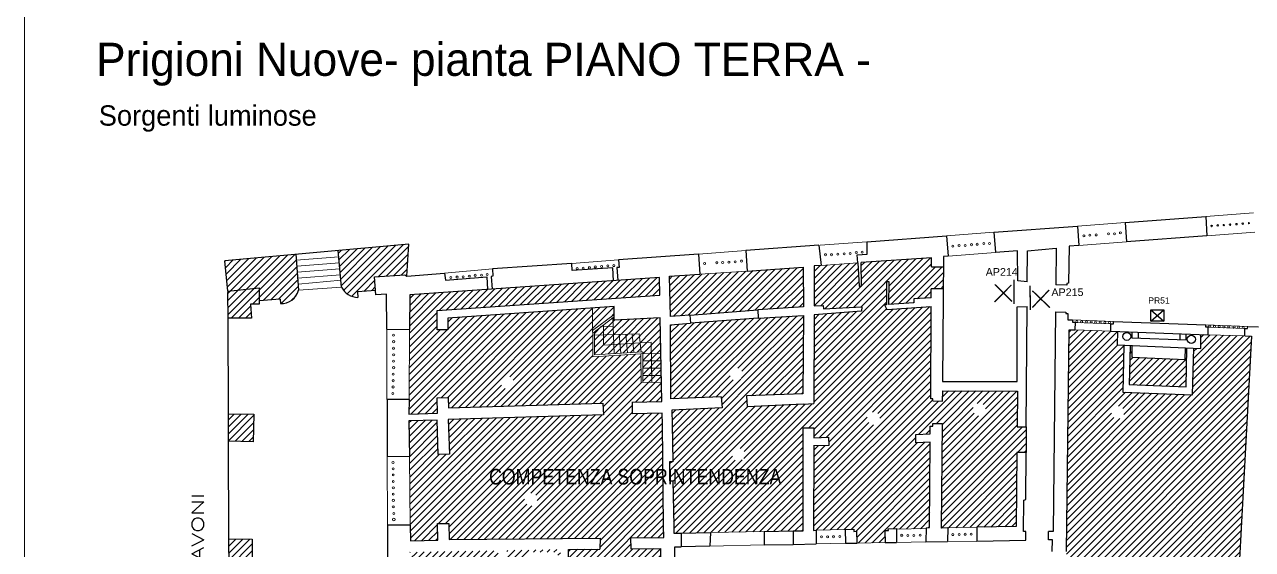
# Model space of a CAD drawing. Header units: millimetres. Extents: x 0 to 5920, y 0 to 7170.
# Drawn here: x 0 to 2412, y 1907 to 2938 of the extents above; entities that cross this region are included whole.
import ezdxf
from ezdxf.enums import TextEntityAlignment as Align

# ---------------------------------------------------------------- set-up
doc = ezdxf.new("R2010")
doc.units = ezdxf.units.MM
for name, color, linetype, lineweight in [('_sottile', 253, 'Continuous', 5), ('LAMPADINE', 30, 'Continuous', 30), ('muri', 7, 'Continuous', 9)]:
    doc.layers.add(name, color=color, linetype=linetype, lineweight=lineweight)
doc.styles.add('DITTA', font='COMPLEX.SHX', dxfattribs={"height": 60})
doc.styles.add('ducale_200', font='arial.ttf', dxfattribs={"height": 1})
pattern_1 = [(45, (71526.42, 4268.682), (-6.7351921, 6.7351921), [])]

# ---------------------------------------------------------------- blocks, each defined once
blk = doc.blocks.new('re')
at = {"const_width": 0.3}
for points in [[(51.55, 419.05), (51.66, 413.81)], [(55.72, 418.12), (52.08, 414.34)], [(52.09, 417.95), (55.87, 414.31)]]:
    blk.add_lwpolyline(points, dxfattribs=at)

msp = doc.modelspace()

# ---------------------------------------------------------------- hatches: boundary and pattern name
at = {"layer": '_sottile'}
h = msp.add_hatch(dxfattribs=at)
h.set_pattern_fill('ANSI31', color=256, scale=78.241616, style=0)
h.set_pattern_definition([(45, (-52760.167, -17761.964), (-6.9156472, 6.9156472), [])])
h.paths.add_polyline_path([(532.9, 2486.9), (393.1, 2474.2), (399.5, 2414.6), (460.5, 2421.2), (460.5, 2395.2), (501.8, 2398.9), (502.6, 2390.3, 0.358563), (538, 2416.6)])
h.paths.add_polyline_path([(754.7, 2507), (616.2, 2494.4), (622.7, 2422.5, 0.294385), (654.8, 2402.3), (654.2, 2413), (689.4, 2415.7), (687.6, 2442.4), (746.9, 2446.8), (750.6, 2443.7)])
h.paths.add_polyline_path([(460.5, 2421.2), (399.5, 2414.6), (398.8, 2410.1), (399, 2361.3), (445.4, 2361.5), (444, 2389), (460.5, 2389)])
h.paths.add_polyline_path([(450, 2172.8), (399.7, 2173.3), (399.9, 2119.9), (448.7, 2118.9)])
h.paths.add_polyline_path([(447.3, 1927.3), (400.7, 1927.9), (400.9, 1873.5), (447.3, 1873.5)])
h.paths.add_polyline_path([(449.3, 1684.2), (401.7, 1683.2), (401.9, 1630.3), (450.6, 1629.8)])
h.paths.add_polyline_path([(449.9, 1445.9), (402.6, 1447.1), (402.8, 1393.2), (449.9, 1391.5)])
h.paths.add_polyline_path([(449.3, 1199.8), (403.6, 1199.8), (403.8, 1146.6), (450.6, 1146.6)])
h.paths.add_polyline_path([(469.6, 678.8), (451.4, 678.1), (450.5, 704.6), (405.5, 704.4), (405.8, 650.5), (470.2, 647.2)])
h.paths.add_polyline_path([(450.6, 953.5), (404.6, 953.5), (404.8, 898.5), (451.9, 899.7)])
h = msp.add_hatch(dxfattribs=at)
h.set_pattern_fill('ANSI31', color=256, scale=3, style=0)
h.set_pattern_definition(pattern_1)
h.paths.add_polyline_path([(1423.8, 856.1), (1241.1, 864.1), (1238, 819.9), (1219.4, 820.8), (1220.6, 864.9), (837.6, 889.2), (838.2, 867.4), (816.8, 866.7), (816, 893.2), (760.6, 896.4), (760.8, 868.4), (762, 736.6), (762.6, 667.8), (815.6, 662.4), (815.6, 702.9), (815.8, 734), (838.8, 733.1), (836.8, 657), (1208.8, 617.7), (1208.8, 615.3), (1224.3, 613.3), (1224.3, 616.2), (1229.4, 615.6), (1231.3, 656.8), (1226.8, 657.3), (1226.5, 654.7), (1211.5, 655.7), (1212, 670.2), (1491.9, 638.1), (1494.4, 688), (1498.5, 768.6), (1498.7, 772.8), (1420.2, 775.8)])
h.paths.add_polyline_path([(1084.9, 710.8, -1), (1059.8, 710.8, -1)], flags=16)
h.paths.add_polyline_path([(1367.2, 757.4, -1), (1342.2, 757.4, -1)], flags=16)
h.paths.add_polyline_path([(1486.1, 627.8), (1246.7, 655), (1245.5, 614), (1485, 589)])
h.paths.add_polyline_path([(1502.8, 852.7), (1438.5, 855.5), (1434.3, 790.8), (1499.4, 786.8), (1500.5, 808)])
h.paths.add_polyline_path([(1242.8, 1140.4), (836.7, 1151.9), (838, 1111), (816.1, 1110.3), (814.9, 1151.7), (803.2, 1151.7), (803, 1171.9), (816.1, 1172.3), (814.6, 1223.2), (833.1, 1223.8), (834.6, 1172.9), (1089.7, 1167.6), (1092.2, 1430.2), (929.6, 1429.1), (930.3, 1383.2), (833.1, 1384.9), (832.5, 1349.1), (814.5, 1348.5), (814.6, 1364.6), (758.4, 1365.6), (758.6, 1355), (739.9, 1354.5), (741.1, 1218.2), (759.1, 1218.8), (760.5, 1170.6), (761.1, 1151.3), (759.7, 1151.3), (760.2, 1118.1), (741.6, 1117.9), (742.1, 981.9), (760.8, 982), (761.1, 921.7), (815, 918.7), (815.2, 977.6), (837.2, 977.6), (837.6, 917.1), (1227.2, 894.7), (1231.1, 954.9), (1239.5, 1086)])
h.paths.add_polyline_path([(1044.1, 986, -1), (1019, 986, -1)], flags=16)
h.paths.add_polyline_path([(954.7, 1254.4, -1), (979.7, 1254.4, -1)], flags=16)
h.paths.add_polyline_path([(1243.7, 1251.9), (1243.8, 1258.2), (1169.7, 1260.8), (1169.7, 1268.7), (1243.7, 1266.8), (1243.7, 1357.2), (1244.2, 1431.9), (1243.7, 1431.9), (1180.5, 1431.1), (1180.7, 1367.8), (1107.7, 1367.5), (1107.7, 1270.5), (1134.7, 1269.2), (1134.7, 1262.3), (1107.3, 1262.3), (1106.3, 1166.7), (1241.8, 1163.8), (1242.4, 1192.8)])
h.paths.add_polyline_path([(1167.9, 1431), (1114.3, 1430.9), (1107.7, 1430.5), (1107.7, 1382), (1167.8, 1382)], flags=17)
h.paths.add_polyline_path([(1522, 1142.2), (1503.4, 1142.1), (1503.4, 1142), (1499.9, 1142), (1445.7, 1142), (1445.7, 1141.6), (1338.8, 1140.8), (1282.9, 1140.3), (1263.1, 1140.1), (1260.2, 1085), (1255.5, 1085.2), (1248.4, 953.3), (1252.7, 952.9), (1249.8, 894.7), (1509.4, 879.6), (1511.5, 923.2)])
h.paths.add_polyline_path([(1780.6, 2384.3), (1693.2, 2378.3), (1689.2, 2387.7), (1692.6, 2387.7), (1692.6, 2432.8), (1698, 2432.8), (1697.3, 2388.4), (1746.4, 2391.7), (1746.4, 2399.1), (1780.7, 2401.5), (1780.8, 2419.2), (1804.4, 2418.8), (1804.8, 2462.3), (1781, 2462.3), (1781.1, 2480), (1642.9, 2470.5), (1643.5, 2424.4), (1639.5, 2424.1), (1636.4, 2469.9), (1564.3, 2465.1), (1550.6, 2464.2), (1550.5, 2385.7), (1568.7, 2386.2), (1568.9, 2379.6), (1644.5, 2383.8), (1643.9, 2375.4), (1550.5, 2368.2), (1550.1, 2193.6), (1529.1, 2192.6), (1419.1, 2187.6), (1418.2, 2208.8), (1528.3, 2213.1), (1529.7, 2366.9), (1441.1, 2361.4), (1307.9, 2351.7), (1268.9, 2348.3), (1269.5, 2202.9), (1368.4, 2206.8), (1369.9, 2185.3), (1271.4, 2180.7), (1272.2, 2153.3), (1273.3, 2079.2), (1267, 2079.2), (1267, 2041.9), (1273.3, 2041.9), (1274.9, 1954), (1275.3, 1939.1), (1289.5, 1939.4), (1347, 1940.5), (1452.7, 1942.6), (1509.8, 1943.8), (1528.9, 1944.2), (1529, 2146.2), (1550.1, 2146.2), (1550, 2126.7), (1579.2, 2127.6), (1579.7, 2111.6), (1550.3, 2110.8), (1549.3, 1944.8), (1554.7, 1945), (1611.6, 1946.7), (1628.5, 1947.2), (1628.6, 1942.8), (1634.8, 1943), (1635.3, 1919.9), (1690.4, 1920.9), (1689.9, 1944.6), (1696.5, 1944.8), (1696.4, 1947.8), (1712.6, 1948.3), (1712.6, 1947.2), (1770.6, 1948.2), (1770.6, 1950), (1777.5, 1950.2), (1778.5, 2117.7), (1750.7, 2116.9), (1750.2, 2133.3), (1778.8, 2134.1), (1778.4, 2149.4), (1784.1, 2149.6), (1784.1, 2154.8), (1802.7, 2154.6), (1801.2, 1949.2), (1813.4, 1949.5), (1870.1, 1950.8), (1947.3, 1952.5), (1948.7, 2098), (1967, 2098), (1967.4, 2148.3), (1949.2, 2148.4), (1949.9, 2218.1), (1803.2, 2218.8), (1803.1, 2198.7), (1783.9, 2198.9), (1783.9, 2203.1), (1779.8, 2203)])
h.paths.add_polyline_path([(1680, 2164.8, -1), (1654.9, 2164.8, -1)], flags=16)
h.paths.add_polyline_path([(1887.4, 2182.2, -1), (1862.3, 2182.2, -1)], flags=16)
h.paths.add_polyline_path([(1385.8, 2251, -1), (1410.8, 2251, -1)], flags=16)
h.paths.add_polyline_path([(1415, 2093.3, -1), (1390, 2093.3, -1)], flags=16)
h.paths.add_polyline_path([(1529.5, 2461.4), (1419.4, 2453.9), (1326.2, 2447.7), (1267, 2443.7), (1268.4, 2364.9), (1306.8, 2367.4), (1440.1, 2377.5), (1529.8, 2383.7)], flags=17)
h.paths.add_polyline_path([(1157.1, 2309.8), (1137.2, 2308.6), (1137, 2328.6), (1119.2, 2328), (1119.4, 2289.5), (1157.7, 2291.8)], flags=17)
h.paths.add_polyline_path([(1156.5, 2329.2), (1137, 2328.6), (1137.2, 2308.6), (1157.1, 2309.8)], flags=17)
h.paths.add_polyline_path([(1155.9, 2345.6), (1136.9, 2345.4), (1137, 2328.6), (1156.5, 2329.2)], flags=17)
h.paths.add_polyline_path([(1136.9, 2345.4), (1133.2, 2345.3), (1119.1, 2334.8), (1119.2, 2328), (1137, 2328.6)], flags=17)
h.paths.add_polyline_path([(1155.4, 2362), (1136.8, 2348.1), (1136.9, 2345.4), (1155.9, 2345.6)], flags=16)
h.paths.add_polyline_path([(1158.3, 2368.8), (1158.2, 2384.6), (1115.2, 2381.6), (1115.7, 2336.9)], flags=17)
h.paths.add_polyline_path([(1248.4, 2362.2), (1158.3, 2357.5), (1158.3, 2364.2), (1155.4, 2362), (1156.5, 2329.2), (1207.1, 2330.8), (1209.2, 2313.2), (1230.9, 2314.6), (1231.3, 2292), (1249.6, 2292.3)], flags=17)
h.paths.add_polyline_path([(1167.8, 2329.5), (1156.5, 2329.2), (1157.1, 2309.8), (1169.5, 2310.6)], flags=16)
h.paths.add_polyline_path([(1181.1, 2330), (1167.8, 2329.5), (1169.5, 2310.6), (1182.7, 2311.5)], flags=16)
h.paths.add_polyline_path([(1193.4, 2330.4), (1181.1, 2330), (1182.7, 2311.5), (1195.2, 2312.3)], flags=16)
h.paths.add_polyline_path([(1207.1, 2330.8), (1193.4, 2330.4), (1195.2, 2312.3), (1209.2, 2313.2)], flags=16)
h.paths.add_polyline_path([(1209.2, 2313.2), (1195.2, 2312.3), (1196.9, 2294.1), (1211.3, 2294.9)], flags=16)
h.paths.add_polyline_path([(1195.2, 2312.3), (1182.7, 2311.5), (1184.3, 2293.3), (1196.9, 2294.1)], flags=16)
h.paths.add_polyline_path([(1182.7, 2311.5), (1169.5, 2310.6), (1171.2, 2292.6), (1184.3, 2293.3)], flags=16)
h.paths.add_polyline_path([(1169.5, 2310.6), (1157.1, 2309.8), (1157.7, 2291.8), (1171.2, 2292.6)], flags=17)
h.paths.add_polyline_path([(1230.9, 2314.6), (1209.2, 2313.2), (1211.3, 2294.9), (1214, 2295.1), (1214, 2291.7), (1231.3, 2292)], flags=17)
h.paths.add_polyline_path([(1231.3, 2292), (1214, 2291.7), (1214, 2277.4), (1231.5, 2277.4)], flags=17)
h.paths.add_polyline_path([(1249.6, 2292.3), (1231.3, 2292), (1231.5, 2277.4), (1249.9, 2277.4)], flags=17)
h.paths.add_polyline_path([(1249.9, 2277.4), (1231.5, 2277.4), (1231.8, 2263.5), (1250.1, 2263.5)], flags=17)
h.paths.add_polyline_path([(1231.5, 2277.4), (1214, 2277.4), (1214, 2263.5), (1231.8, 2263.5)], flags=17)
h.paths.add_polyline_path([(1231.8, 2263.5), (1214, 2263.5), (1214, 2249), (1232, 2249)], flags=17)
h.paths.add_polyline_path([(1250.1, 2263.5), (1231.8, 2263.5), (1232, 2249), (1250.4, 2249)], flags=17)
h.paths.add_polyline_path([(1250.4, 2249), (1232, 2249), (1232.2, 2235.5), (1250.6, 2235.8)], flags=17)
h.paths.add_polyline_path([(1232, 2249), (1214, 2249), (1214, 2235.2), (1232.2, 2235.5)], flags=17)
h.paths.add_polyline_path([(1248, 1804.3), (1248.5, 1862.5), (1248.8, 1909.1), (1190.8, 1908.6), (1190.7, 1911.8), (1130.1, 1912.5), (1130.1, 1908), (1068.1, 1907.5), (1064, 1640.2), (1131.3, 1641.1), (1187.7, 1641.8), (1246.9, 1642.6), (1247, 1652.5), (1247.4, 1706.6)])
h.paths.add_polyline_path([(1140, 1860.3, -1), (1165, 1860.3, -1)], flags=16)
h.paths.add_polyline_path([(1052.4, 1907.3), (947.3, 1905.5), (945.7, 1638.8), (983.1, 1638.8), (1034, 1640.7), (1048.5, 1640.7)])
h.paths.add_polyline_path([(1008.5, 1782.6), (1008.5, 1819.9), (1047.5, 1819.9), (1047.5, 1782.6)], flags=16)
h.paths.add_polyline_path([(986.5, 1827.2), (986.5, 1901.7), (1047.5, 1901.7), (1047.5, 1827.2)], flags=16)
h.paths.add_polyline_path([(929.5, 1789.6), (864.6, 1789.6), (864.9, 1760.7), (866.1, 1703.9), (866.1, 1638.7), (872.9, 1638.7), (916.5, 1637.1), (928.7, 1637.1)])
h.paths.add_polyline_path([(800.3, 1743.1), (756.6, 1743.5), (756.6, 1727.7), (800.2, 1727.4)])
h.paths.add_polyline_path([(800.4, 1758.9), (756.6, 1759.2), (756.6, 1743.5), (800.3, 1743.1)])
h.paths.add_polyline_path([(800.5, 1774.6), (756.6, 1774.9), (756.6, 1759.2), (800.4, 1758.9)])
h.paths.add_polyline_path([(800.6, 1790.4), (756.6, 1790.7), (756.6, 1774.9), (800.5, 1774.6)])
h.paths.add_polyline_path([(800.7, 1806.1), (756.6, 1806.4), (756.6, 1790.7), (800.6, 1790.4)])
h.paths.add_polyline_path([(801.1, 1857.5), (840.5, 1858.4), (840, 1903.5), (756.6, 1902.1), (756.6, 1848.5), (756.6, 1806.4), (800.7, 1806.1)])
h.paths.add_polyline_path([(840.5, 1858.4), (801.1, 1857.5), (800.7, 1806.1), (841.2, 1805.9)])
h.paths.add_polyline_path([(856.3, 1858.7), (840.5, 1858.4), (841.2, 1805.9), (846.9, 1805.8), (846.8, 1812.3), (856.8, 1812.5)])
h.paths.add_polyline_path([(855.7, 1903.8), (840, 1903.5), (840.5, 1858.4), (856.3, 1858.7)])
h.paths.add_polyline_path([(871.5, 1904.1), (855.7, 1903.8), (856.3, 1858.7), (872, 1859.1)])
h.paths.add_polyline_path([(872, 1859.1), (856.3, 1858.7), (856.8, 1812.5), (872.6, 1812.7)])
h.paths.add_polyline_path([(887.2, 1904.4), (871.5, 1904.1), (872, 1859.1), (887.8, 1859.4)])
h.paths.add_polyline_path([(903, 1904.7), (887.2, 1904.4), (888.3, 1813), (890.6, 1813.1), (903.7, 1842)])
h.paths.add_polyline_path([(918.7, 1904.9), (903, 1904.7), (903.7, 1842), (919.1, 1875.6)])
h.paths.add_polyline_path([(932.5, 1905.2), (918.7, 1904.9), (919.1, 1875.6)])
h.paths.add_polyline_path([(846.9, 1805.8), (800.7, 1806.1), (800.6, 1790.4), (847.3, 1790.1)])
h.paths.add_polyline_path([(847.3, 1790.1), (800.6, 1790.4), (800.5, 1774.6), (847.6, 1774.3)])
h.paths.add_polyline_path([(847.6, 1774.3), (800.5, 1774.6), (800.4, 1758.9), (848, 1758.6)])
h.paths.add_polyline_path([(848.6, 1757.7), (848, 1757.7), (848, 1758.6), (800.4, 1758.9), (800.3, 1743.1), (848.8, 1742.8)])
h.paths.add_polyline_path([(1115.2, 2381.6), (831.6, 2361.4), (831.2, 2338.5), (810.5, 2338.5), (810.3, 2376.3), (1248, 2406.7), (1247.1, 2441.1), (756.5, 2407.3), (756.1, 2339.2), (755.2, 2201.6), (755, 2172.8), (810.8, 2174.6), (810.6, 2205.3), (832.3, 2205.4), (832.4, 2185.5), (1135.6, 2194.6), (1136.8, 2171.6), (832.3, 2162.6), (834.3, 2094.5), (812.1, 2093.8), (810.1, 2161.3), (755, 2159.7), (755.9, 2088.9), (757.5, 1954.9), (757.9, 1924.2), (812, 1925.8), (811.1, 1958), (833.1, 1958.6), (834.1, 1926.6), (1130.3, 1929.4), (1130.1, 1912.5), (1190.7, 1911.8), (1190.4, 1929.9), (1255.6, 1930.5), (1254.9, 1953.4), (1252.8, 2152.7), (1252.3, 2175), (1193.3, 2173.3), (1193.1, 2196.3), (1251.3, 2197.9), (1250.6, 2235.8), (1211.2, 2235.1), (1210.1, 2291.6), (1116.3, 2285.3)])
h.paths.add_polyline_path([(960.6, 2235.1, -1), (935.5, 2235.1, -1)], flags=16)
h.paths.add_polyline_path([(1007.2, 2005.5, -1), (982.2, 2005.5, -1)], flags=16)
h.paths.add_polyline_path([(849.3, 1703.9), (848.8, 1742.8), (800.3, 1743.1), (800.2, 1727.4), (756.6, 1727.7), (756.6, 1715.4), (756.7, 1632.3), (764, 1632.3), (846, 1632.7), (850.7, 1632.7)])
h.paths.add_polyline_path([(874.1, 2027.2), (1524.6, 2027.2), (1524.6, 2073.3), (874.1, 2073.3)], flags=9)
h.paths.add_polyline_path([(991.4, 1839.6), (1042.4, 1839.6), (1042.4, 1870.2), (991.4, 1870.2)], flags=8)
h.paths.add_polyline_path([(874.1, 2027.2), (1524.6, 2027.2), (1524.6, 2073.3), (874.1, 2073.3)], flags=24)
h.paths.add_polyline_path([(766.7, 1007.6), (1417.2, 1007.6), (1417.2, 1053.7), (766.7, 1053.7)], flags=9)
h = msp.add_hatch(dxfattribs=at)
h.set_pattern_fill('ANSI31', color=256, scale=3, style=0)
h.set_pattern_definition(pattern_1)
h.paths.add_polyline_path([(2409.5, 2325.9), (2396.4, 2326.4), (2324.5, 2328.9), (2310.1, 2329.4), (2310.1, 2301.8), (2296.7, 2302.4), (2293.7, 2211), (2156.9, 2216.2), (2159.2, 2308.5), (2146, 2309), (2146.8, 2335.2), (2133.5, 2335.7), (2062.8, 2338.2), (2051.5, 2338.6), (2048.5, 2068.7), (2394.8, 2050.3)])
h.paths.add_polyline_path([(2134.6, 2176.3, -1), (2159.6, 2176.3, -1)], flags=16)
h.paths.add_polyline_path([(2282.7, 2303), (2280.3, 2303.1), (2279.6, 2280.1), (2174.6, 2284.9), (2174.6, 2307.8), (2171.7, 2307.9), (2169.4, 2231.5), (2281.6, 2226.6)], flags=17)
edge = h.paths.add_edge_path()
edge.add_line((2394.8, 2050.3), (2048.5, 2068.7))
edge.add_line((2048.5, 2068.7), (2046.6, 1903.3))
edge.add_line((2046.6, 1903.3), (2046, 1846.6))
edge.add_line((2046, 1846.6), (2045.8, 1830.1))
edge.add_line((2045.8, 1830.1), (2134.9, 1824.1))
edge.add_line((2134.9, 1824.1), (2131.3, 1627.5))
edge.add_line((2131.3, 1627.5), (2139.1, 1627.2))
edge.add_line((2139.1, 1627.2), (2193.8, 1625.7))
edge.add_line((2193.8, 1625.7), (2225.9, 1624.8))
edge.add_line((2225.9, 1624.8), (2285.4, 1623.2))
edge.add_line((2285.4, 1623.2), (2312.7, 1622.5))
edge.add_line((2312.7, 1622.5), (2369.4, 1620.9))
edge.add_line((2369.4, 1620.9), (2371.9, 1620.8))
edge.add_line((2371.9, 1620.8), (2394.8, 2050.3))
h.paths.add_polyline_path([(2316.7, 1722.1, -1), (2291.6, 1722.1, -1)], flags=16)

# ---------------------------------------------------------------- linework, layer by layer
for p, q in [((1323.5, 2487.2), (1416.7, 2494)), ((1419.4, 2453.9), (1326.2, 2447.7)), ((538, 2416.6), (622.7, 2422.5)), ((1690.4, 1920.9), (1635.3, 1919.9))]:
    msp.add_line(p, q, dxfattribs=at)
for points in [[(2319.9, 2561), (2413.7, 2568)], [(2068.1, 2542.3), (2161.6, 2549.2)], [(1562.9, 2504.6), (1654.4, 2511.4)], [(1810.6, 2523.1), (1903.7, 2530)], [(2164, 2511.3), (2070.5, 2504.3)], [(2416.5, 2530.1), (2321.8, 2523)], [(1814.2, 2482.9), (1906.8, 2490.2)], [(533.7, 2475.5), (617.3, 2482.1)], [(534.5, 2463.7), (618.4, 2470.3)], [(1074.7, 2468.7), (1166.7, 2475.7)], [(1564.3, 2465.1), (1636.4, 2469.9)], [(535.4, 2451.9), (619.4, 2458.5)], [(536.3, 2440.1), (620.5, 2446.8)], [(537.1, 2427.9), (621.5, 2435.7)], [(824.9, 2449.8), (918.8, 2458.2)], [(1115.2, 2381.6), (1116.3, 2285.3), (1210.1, 2291.6), (1211.2, 2235.1), (1250.6, 2235.8)], [(1158.3, 2368.8), (1115.7, 2336.9)], [(1158.3, 2364.2), (1115.8, 2332.2)], [(711.6, 2339.5), (711.6, 2201.6)], [(1155.9, 2345.6), (1133.2, 2345.3)], [(1136.8, 2348.1), (1137.2, 2308.6), (1230.9, 2314.6), (1232.2, 2235.5)], [(1155.4, 2362), (1157.7, 2291.8)], [(2138.8, 2355), (2058.5, 2358)], [(2133.5, 2350.4), (2063.4, 2352.9)], [(2103.6, 2351.4), (2103.2, 2351.5)], [(2319.9, 2348.1), (2402.3, 2345)], [(2324.9, 2343.8), (2396.4, 2341.1)], [(2326.9, 2347.9), (2328.4, 2347.8)], [(2346.9, 2343), (2345.5, 2343)], [(2356.3, 2342.6), (2354.9, 2342.7)], [(2375.2, 2341.9), (2374, 2341.9)], [(2383.7, 2345.7), (2384.7, 2345.7)], [(756.1, 2339.2), (755.2, 2201.6)], [(1207.1, 2330.8), (1115.8, 2327.9)], [(1119.1, 2334.8), (1119.4, 2289.5), (1214, 2295.1), (1214, 2235.2)], [(1171.2, 2292.6), (1167.8, 2329.5)], [(1181.1, 2330), (1184.3, 2293.3)], [(1193.4, 2330.4), (1196.9, 2294.1)], [(1207.1, 2330.8), (1211.3, 2294.9)], [(2062.8, 2338.2), (2133.5, 2335.7)], [(2324.5, 2328.9), (2396.4, 2326.4)], [(1210.1, 2291.6), (1249.6, 2292.3)], [(1249.9, 2277.4), (1214, 2277.4)], [(1250.1, 2263.5), (1214, 2263.5)], [(1250.4, 2249), (1214, 2249)], [(712.3, 2089.9), (712.6, 1955.3)], [(755.9, 2088.9), (757.5, 1954.9)], [(1347, 1940.5), (1452.7, 1942.6)], [(1554.7, 1945), (1611.6, 1946.7)], [(1712.6, 1947.2), (1770.7, 1948.2)], [(1870.1, 1950.8), (1813.4, 1949.5)], [(1346, 1914), (1452.8, 1916.2)], [(1612.2, 1919.5), (1554.7, 1918.3)], [(1770, 1922.3), (1712.5, 1921.3)], [(1870.1, 1923.9), (1812.4, 1923)]]:
    msp.add_lwpolyline(points, dxfattribs=at)
for centre, radius in [((2331.4, 2542.4), 1.48), ((2343.3, 2543.6), 1.46), ((2355.3, 2544.1), 1.49), ((2367.7, 2545.1), 1.53), ((2380.3, 2546), 1.58), ((2392.4, 2547), 1.52), ((2404.8, 2547.9), 1.27), ((1871, 2506.4), 1.97), ((1883.8, 2507.9), 1.97), ((1895.4, 2508.2), 1.97), ((2080.7, 2523.2), 1.97), ((2092.4, 2524.3), 1.97), ((2104.8, 2524.7), 1.97), ((2128.9, 2526.9), 1.97), ((2140.5, 2527.2), 1.97), ((2152.2, 2528.7), 1.97), ((1573.1, 2486), 1.97), ((1584.8, 2486), 1.97), ((1597.2, 2487.1), 1.97), ((1609.6, 2487.8), 1.97), ((1621.6, 2488.5), 1.97), ((1633.6, 2490.4), 1.97), ((1645, 2491.1), 1.97), ((1823.2, 2502.8), 1.97), ((1835.3, 2504.2), 1.97), ((1847.3, 2504.2), 1.97), ((1859.7, 2505.7), 1.97), ((1085.2, 2458.6), 1.97), ((1096.9, 2459.7), 1.97), ((1109.3, 2460.5), 1.97), ((1121, 2461.9), 1.97), ((1133.4, 2462.7), 1.97), ((1145.4, 2464.1), 1.97), ((1157.5, 2464.5), 1.97), ((1335.7, 2468.8), 1.97), ((1359.4, 2470.3), 1.97), ((1371.1, 2470.7), 1.97), ((1383.5, 2471.4), 1.97), ((1395.6, 2472.1), 1.97), ((1408, 2473.6), 1.97), ((837, 2441.1), 1.97), ((849.4, 2442.2), 1.97), ((861.4, 2442.6), 1.97), ((873.5, 2443.7), 1.97), ((885.1, 2445.5), 1.97), ((897.2, 2445.9), 1.97), ((908.8, 2446.9), 1.97), ((2066.6, 2355.1), 1.97), ((2076.1, 2354.4), 1.97), ((2085.5, 2354.3), 1.97), ((2094.9, 2353.9), 1.97), ((2112.6, 2353.8), 1.97), ((2121.8, 2353.1), 1.97), ((2130.7, 2352.7), 1.97), ((2327.6, 2346), 1.97), ((2336.8, 2345.3), 1.97), ((2346.2, 2344.8), 1.97), ((2355.7, 2344.5), 1.97), ((2364.9, 2344.3), 1.97), ((2375.4, 2344.1), 1.97), ((2384.1, 2343.8), 1.97), ((2393.5, 2343.3), 1.97), ((724.9, 2315), 2.28), ((724.5, 2328), 1.8), ((724.5, 2302.4), 2.16), ((724.9, 2289.4), 2.1), ((724.5, 2276.8), 2.04), ((723.8, 2251.6), 2.04), ((724.9, 2264.2), 2.1), ((723.8, 2226.3), 2.1), ((724.1, 2238.6), 2.1), ((723.4, 2213.4), 2.04), ((723.8, 2078.1), 2.19), ((724.2, 2065.5), 1.94), ((724.2, 2053.6), 1.8), ((724.2, 2028.4), 2.19), ((724.2, 2040.7), 1.8), ((724.5, 2003.5), 2.28), ((724.2, 2015.8), 1.8), ((724.2, 1990.9), 2.04), ((725.2, 1978), 2.16), ((725.2, 1966.1), 2.52), ((1565.3, 1932), 1.97), ((1577.3, 1932), 1.97), ((1589, 1932.4), 1.97), ((1601.1, 1932.7), 1.97), ((1722.7, 1935.1), 1.97), ((1734.9, 1934.8), 1.97), ((1746.7, 1934.8), 1.97), ((1758.8, 1935.4), 1.97), ((1823.1, 1936.4), 1.97), ((1835.6, 1936.7), 1.97), ((1847.4, 1937.1), 1.97), ((1859.2, 1937.4), 1.97)]:
    msp.add_circle(centre, radius, dxfattribs=at)
for centre, start, end in [((2103.5, 2353.4), 273.2751, 262.6776), ((2374.7, 2343.8), 249.7054, 286.0553)]:
    msp.add_arc(centre, 1.97, start, end, dxfattribs=at)
at = {"layer": 'LAMPADINE'}
for p, q in [((2212.3, 2377.8), (2237.3, 2355.5)), ((2212.3, 2355.5), (2237.3, 2377.8))]:
    msp.add_line(p, q, dxfattribs=at)
msp.add_lwpolyline([(2212.3, 2377.8), (2237.3, 2377.8), (2237.3, 2355.5), (2212.3, 2355.5)], close=True, dxfattribs=at)
at = {"layer": 'muri', "linetype": 'ByBlock', "lineweight": 30}
for p, q in [((754.7, 2507), (393.1, 2474.2)), ((532.9, 2486.9), (538, 2416.6)), ((622.7, 2422.5), (616.2, 2494.4)), ((750.6, 2443.7), (754.7, 2507)), ((1323.5, 2487.2), (1166.7, 2475.7)), ((1323.5, 2487.2), (1326.2, 2447.7)), ((1560.2, 2504.4), (1416.7, 2494)), ((1416.7, 2494), (1419.4, 2453.9)), ((399.5, 2414.6), (393.1, 2474.2)), ((1167.7, 2461.2), (1163.3, 2460.9)), ((1163.3, 2460.9), (1165.1, 2435.4)), ((1166.7, 2475.7), (1167.7, 2461.2)), ((399, 2361.3), (399.7, 2173.3)), ((1783.9, 2198.9), (1803.1, 2198.7)), ((1254.9, 1953.4), (1252.8, 2152.7)), ((1272.2, 2153.3), (1273.3, 2079.2)), ((1784.1, 2154.8), (1802.7, 2154.6)), ((1967.4, 2148.3), (1967, 2098)), ((399.9, 2119.9), (400.7, 1927.9)), ((1273.3, 2079.2), (1267, 2079.2)), ((1267, 2079.2), (1267, 2041.9)), ((1267, 2041.9), (1273.3, 2041.9)), ((1273.3, 2041.9), (1274.9, 1954))]:
    msp.add_line(p, q, dxfattribs=at)
at = {"layer": 'muri'}
msp.add_lwpolyline([(0, 0), (0, 2970), (4200, 2970), (4200, 0)], close=True, dxfattribs=at)
at = {"layer": 'muri', "linetype": 'ByBlock', "lineweight": 30}
for points in [[(2161.6, 2549.2), (2319.9, 2561)], [(2319.9, 2561), (2321.8, 2523)], [(1903.7, 2530), (2068.1, 2542.3)], [(2068.1, 2542.3), (2070.5, 2504.3)], [(2161.6, 2549.2), (2164, 2511.3)], [(1636.4, 2469.9), (1635.4, 2485.6), (1655.2, 2486.9), (1655.2, 2511.4)], [(1654.4, 2511.4), (1810.6, 2523.1)], [(1810.6, 2523.1), (1814.2, 2482.9)], [(1903.7, 2530), (1906.8, 2490.2)], [(2321.8, 2523), (2164, 2511.3)], [(1560.2, 2504.4), (1564.3, 2465.1)], [(1950.9, 2434.4), (1950.3, 2493.7), (1906.8, 2490.2)], [(1969.4, 2432.7), (1969.6, 2493.9)], [(1969.6, 2493.9), (2026.1, 2498.9), (2025.4, 2426.8)], [(2070.5, 2504.3), (2051.9, 2502.9), (2050.5, 2429.9), (2046.9, 2429.7), (2046.9, 2426.5), (2025.4, 2426.8)], [(1157, 2434.9), (1155.3, 2460.3), (1075.6, 2454.9), (1074.7, 2468.7), (918.8, 2458.2), (919.8, 2443.7), (916.6, 2443.5), (918.3, 2418.4)], [(1419.4, 2453.9), (1529.5, 2461.4), (1529.8, 2383.7), (1440.1, 2377.5)], [(1550.6, 2464.2), (1550.5, 2385.7)], [(1564.3, 2465.1), (1550.6, 2464.2)], [(1636.4, 2469.9), (1639.5, 2424.1), (1643.5, 2424.4), (1642.9, 2470.5)], [(1781, 2462.3), (1781.1, 2480), (1642.9, 2470.5)], [(1781, 2462.3), (1804.8, 2462.3)], [(1814.2, 2482.9), (1804.9, 2482.2), (1803.1, 2236.8), (1949.8, 2236.8), (1949.8, 2383.6), (1969.3, 2384.1)], [(711.6, 2339.5), (711.1, 2408.3), (690, 2407.3), (687.6, 2442.4), (746.9, 2446.8), (750.6, 2443.7), (824.9, 2449.8), (826.6, 2436), (907.8, 2442.4), (909.5, 2417.8)], [(1192.9, 2196.3), (1251.3, 2197.9), (1248.4, 2362.2), (1158.3, 2357.5), (1158.2, 2384.6), (831.6, 2361.4), (831.2, 2338.5), (810.5, 2338.5), (810.3, 2376.3), (1248, 2406.7), (1247.1, 2441.1), (756.5, 2407.3), (756.1, 2339.2)], [(1306.8, 2367.4), (1268.4, 2364.9), (1267, 2443.7), (1326.2, 2447.7)], [(399.5, 2414.6), (398.8, 2410.1), (399, 2361.3)], [(399.5, 2414.6), (460.5, 2421.2), (460.5, 2389), (444, 2389), (445.4, 2361.5), (399, 2361.3)], [(689.4, 2415.7), (654.2, 2413), (654.8, 2402.3)], [(1780.7, 2401.5), (1746.4, 2399.1), (1746.4, 2391.7), (1697.3, 2388.4), (1698, 2432.8), (1692.6, 2432.8), (1692.6, 2387.7), (1689.2, 2387.7), (1693.2, 2378.3), (1780.6, 2384.3)], [(1780.7, 2401.5), (1780.8, 2419.2)], [(1804.4, 2418.8), (1780.8, 2419.2)], [(1969.4, 2432.7), (1950.9, 2434.4)], [(501.8, 2398.9), (460.5, 2395.2)], [(501.8, 2398.9), (502.6, 2390.3)], [(1306.8, 2367.4), (1440.1, 2377.5)], [(1306.8, 2367.4), (1307.9, 2351.7)], [(1440.1, 2377.5), (1441.1, 2361.4)], [(1441.3, 2361.5), (1529.7, 2366.9), (1528.3, 2213.1)], [(1550.5, 2368.2), (1550.1, 2193.6)], [(1550.5, 2385.7), (1568.7, 2386.2), (1568.9, 2379.6), (1644.5, 2383.8), (1643.9, 2375.4), (1550.5, 2368.2)], [(1783.9, 2198.9), (1783.9, 2203.1), (1779.8, 2203), (1780.6, 2384.3)], [(1967.4, 2148.3), (1969.3, 2384.1)], [(2024.8, 2373.8), (2020.2, 1942.8), (2011, 1942.8)], [(2024.8, 2373.8), (2044.8, 2373.5), (2044.8, 2370.4), (2049.2, 2370.4), (2049.2, 2358)], [(711.6, 2339.5), (756.1, 2339.2)], [(1368.4, 2206.8), (1269.5, 2202.9), (1268.9, 2348.3), (1307.9, 2351.7)], [(1441.1, 2361.4), (1307.9, 2351.7)], [(2049.2, 2358), (2058.5, 2358)], [(2058.5, 2358), (2058.5, 2353.6), (2063.4, 2353.6), (2062.8, 2338.2)], [(2133.5, 2335.7), (2133.5, 2350.4), (2138.8, 2350.4), (2138.8, 2355)], [(2138.8, 2355), (2319.9, 2348.1)], [(2324.5, 2328.9), (2324.9, 2343.8), (2320, 2343.8), (2319.9, 2348.1)], [(2396.4, 2326.4), (2396.4, 2341.1), (2402.2, 2341.1), (2402.3, 2345)], [(2402.3, 2345), (2423.4, 2344.2)], [(2046.6, 1903.3), (2051.5, 2338.6)], [(2051.5, 2338.6), (2062.8, 2338.2)], [(2133.5, 2335.7), (2324.5, 2328.9)], [(2146.8, 2335.2), (2146, 2309), (2310.1, 2301.8), (2310.1, 2329.4)], [(2175, 2334.2), (2175, 2323.1), (2281.2, 2318.7), (2281.2, 2330.5)], [(2187.1, 2333.8), (2187.1, 2322.6)], [(2269.1, 2330.9), (2269.1, 2319.2)], [(2409.5, 2325.9), (2371.9, 1620.8), (2369.4, 1620.9)], [(2396.4, 2326.4), (2409.5, 2325.9)], [(2159.2, 2308.5), (2156.9, 2216.2), (2293.7, 2211), (2296.7, 2302.4)], [(2171.7, 2307.9), (2169.4, 2231.5), (2281.6, 2226.6), (2282.7, 2303)], [(2174.6, 2307.8), (2174.6, 2284.9), (2279.6, 2280.1), (2280.3, 2303.1)], [(1803.1, 2198.7), (1803.2, 2218.8), (1949.9, 2218.1), (1949.2, 2148.4)], [(755.2, 2201.6), (711.9, 2201.6)], [(711.9, 2201.6), (712.3, 2089.9)], [(755.2, 2201.6), (755, 2172.8), (810.8, 2174.6), (810.6, 2205.3), (832.3, 2205.4), (832.4, 2185.5), (1135.6, 2194.6)], [(755.2, 2201.6), (755, 2172.8)], [(1135.6, 2194.6), (1136.8, 2171.6)], [(1193.1, 2196.3), (1193.3, 2173.3)], [(1368.4, 2206.8), (1369.9, 2185.3)], [(1528.3, 2213.1), (1418.2, 2208.8)], [(1418.2, 2208.8), (1419.1, 2187.6)], [(399.7, 2173.3), (450, 2172.8), (448.7, 2118.9), (399.9, 2119.9)], [(399.7, 2173.3), (399.9, 2119.9)], [(1136.8, 2171.6), (832.3, 2162.6), (834.3, 2094.5), (812.1, 2093.8), (810.1, 2161.3), (755, 2159.7), (755.9, 2088.9)], [(1252.3, 2175), (1193.3, 2173.3)], [(1252.8, 2152.7), (1252.3, 2175)], [(1369.9, 2185.3), (1271.4, 2180.7), (1272.2, 2153.3)], [(1529.1, 2192.6), (1419.1, 2187.6)], [(1529.1, 2192.6), (1550.1, 2193.6)], [(1770.6, 1950), (1777.5, 1950.2), (1778.5, 2117.7), (1750.7, 2116.9), (1750.2, 2133.3), (1778.8, 2134.1), (1778.4, 2149.4), (1784.1, 2149.6), (1784.1, 2154.8)], [(1801.2, 1949.2), (1802.7, 2154.6)], [(1949.2, 2148.4), (1967.4, 2148.3)], [(1509.8, 1943.8), (1528.9, 1944.2), (1529, 2146.2)], [(1529, 2146.2), (1550.1, 2146.2)], [(1550.1, 2146.2), (1550, 2126.7), (1579.2, 2127.6), (1579.7, 2111.6), (1549.8, 2110.8)], [(1550.3, 2110.8), (1549.3, 1944.8), (1554.7, 1945)], [(755.9, 2088.9), (712.3, 2089.9)], [(1948.7, 2098), (1947.3, 1952.5), (1870.1, 1950.8)], [(1967, 2098), (1948.7, 2098)], [(1966.6, 1942.6), (1962, 1942.6), (1962.5, 2003.9), (1966.2, 2005.7), (1967, 2098)], [(757.5, 1954.9), (712.6, 1955.3)], [(712.6, 1955.3), (713, 1848.4)], [(757.5, 1954.9), (757.9, 1924.2), (812, 1925.8), (811.1, 1958), (833.1, 1958.6), (834.1, 1926.6), (1130.3, 1929.4)], [(1274.9, 1954), (1275.3, 1939.1), (1289.5, 1939.4)], [(1130.3, 1929.4), (1130.1, 1908)], [(1190.4, 1929.9), (1255.6, 1930.5), (1254.9, 1953.4)], [(1190.4, 1929.9), (1190.8, 1908.6)], [(1289.5, 1939.4), (1347, 1940.5)], [(1289.5, 1939.4), (1289.9, 1912.8)], [(1347, 1940.5), (1346, 1914)], [(1452.7, 1942.6), (1509.8, 1943.8)], [(1452.7, 1942.6), (1452.8, 1916.2)], [(1509.8, 1943.8), (1509.8, 1917.4)], [(1554.7, 1945), (1554.7, 1918.3)], [(1611.6, 1946.7), (1628.5, 1947.2), (1628.6, 1942.8), (1634.8, 1943)], [(1611.6, 1946.7), (1612.2, 1919.5)], [(1612.2, 1919.5), (1635.3, 1919.9), (1634.8, 1943)], [(1689.9, 1944.6), (1696.5, 1944.8), (1696.4, 1947.8), (1712.6, 1948.3)], [(1689.9, 1944.6), (1690.4, 1920.9), (1712.5, 1921.3)], [(1712.6, 1948.3), (1712.5, 1921.3)], [(1770.6, 1950), (1770, 1922.3)], [(1813.4, 1949.5), (1801.2, 1949.2)], [(1813.4, 1949.5), (1812.4, 1923)], [(1870.1, 1950.8), (1870.1, 1923.9)], [(1870.1, 1923.9), (1966.6, 1925.4), (1966.6, 1942.6)], [(2018.5, 1903.3), (2018.7, 1926.3), (2011, 1926.3), (2011, 1942.8)], [(400.7, 1927.9), (447.3, 1927.3), (447.3, 1873.5), (400.9, 1873.5)], [(400.7, 1927.9), (400.9, 1873.5)], [(712.7, 1924.9), (713, 1848.4)], [(1131.3, 1641.1), (1064, 1640.2), (1068.1, 1907.5)], [(1068.1, 1907.5), (1130.1, 1908)], [(1190.8, 1908.6), (1248.8, 1909.1), (1248.5, 1862.5)], [(1276.3, 1862.7), (1276.9, 1912.6), (1289.9, 1912.8)], [(1346, 1914), (1289.9, 1912.8)], [(1452.8, 1916.2), (1509.8, 1917.4)], [(1509.8, 1917.4), (1554.7, 1918.3)], [(1770, 1922.3), (1812.4, 1923)]]:
    msp.add_lwpolyline(points, dxfattribs=at)
for centre, radius in [((2164.9, 2325.5), 7.81), ((2291.6, 2319.9), 8.13)]:
    msp.add_circle(centre, radius, dxfattribs=at)
for centre, radius, start, end in [((504.3, 2424.9), 34.7, 267.2, 346.1039), ((654.4, 2437.3), 35, 205.0333, 270.6478)]:
    msp.add_arc(centre, radius, start, end, dxfattribs=at)

# ---------------------------------------------------------------- block references
at = {"layer": 'LAMPADINE', "xscale": -9.0338356017944, "yscale": 9.03383560179418, "zscale": 9.033835601794319, "rotation": 1.279301135894366}
msp.add_blockref('re', (2493.1, -1337.4), dxfattribs=at)
at = {"layer": 'LAMPADINE', "xscale": 9.033835601794294, "yscale": 9.03383560179418, "zscale": 9.033835601794319}
msp.add_blockref('re', (1508.9, -1360.6), dxfattribs=at)

# ---------------------------------------------------------------- texts
at = {"layer": 'LAMPADINE', "color": 150, "attachment_point": 1, "line_spacing_factor": 0.75, "style": 'ducale_200'}
for s, insert, char_height, width in [('AP214 ', (1887.8, 2459.7), 15, 767), ('AP215', (2016.8, 2419.9), 15, 767), ('PR51', (2207.1, 2402.2), 12, 613.6)]:
    msp.add_mtext(s, dxfattribs=dict(at, insert=insert, char_height=char_height, width=width))
at = {"layer": 'muri', "width": 0.85}
msp.add_text('COMPETENZA SOPRINTENDENZA', height=30.711, dxfattribs=at).set_placement((1199.3, 2034.9), align=Align.CENTER)
at = {"layer": 'muri', "style": 'DITTA', "width": 1.5}
msp.add_text('LATO RIVA DEGLI SCHIAVONI', height=23.624, rotation=90, dxfattribs=at).set_placement((352.1, 1691.7), align=Align.CENTER)
at = {"layer": 'muri', "linetype": 'Continuous', "ltscale": 0.1, "attachment_point": 1}
for s, insert, char_height, width in [('Prigioni Nuove- pianta PIANO TERRA - ', (140.5, 2902.1), 65, 20000), ('Sorgenti luminose', (145.7, 2779.3), 40, 1389.355)]:
    msp.add_mtext(s, dxfattribs=dict(at, insert=insert, char_height=char_height, width=width))

doc.saveas('drawing.dxf')
